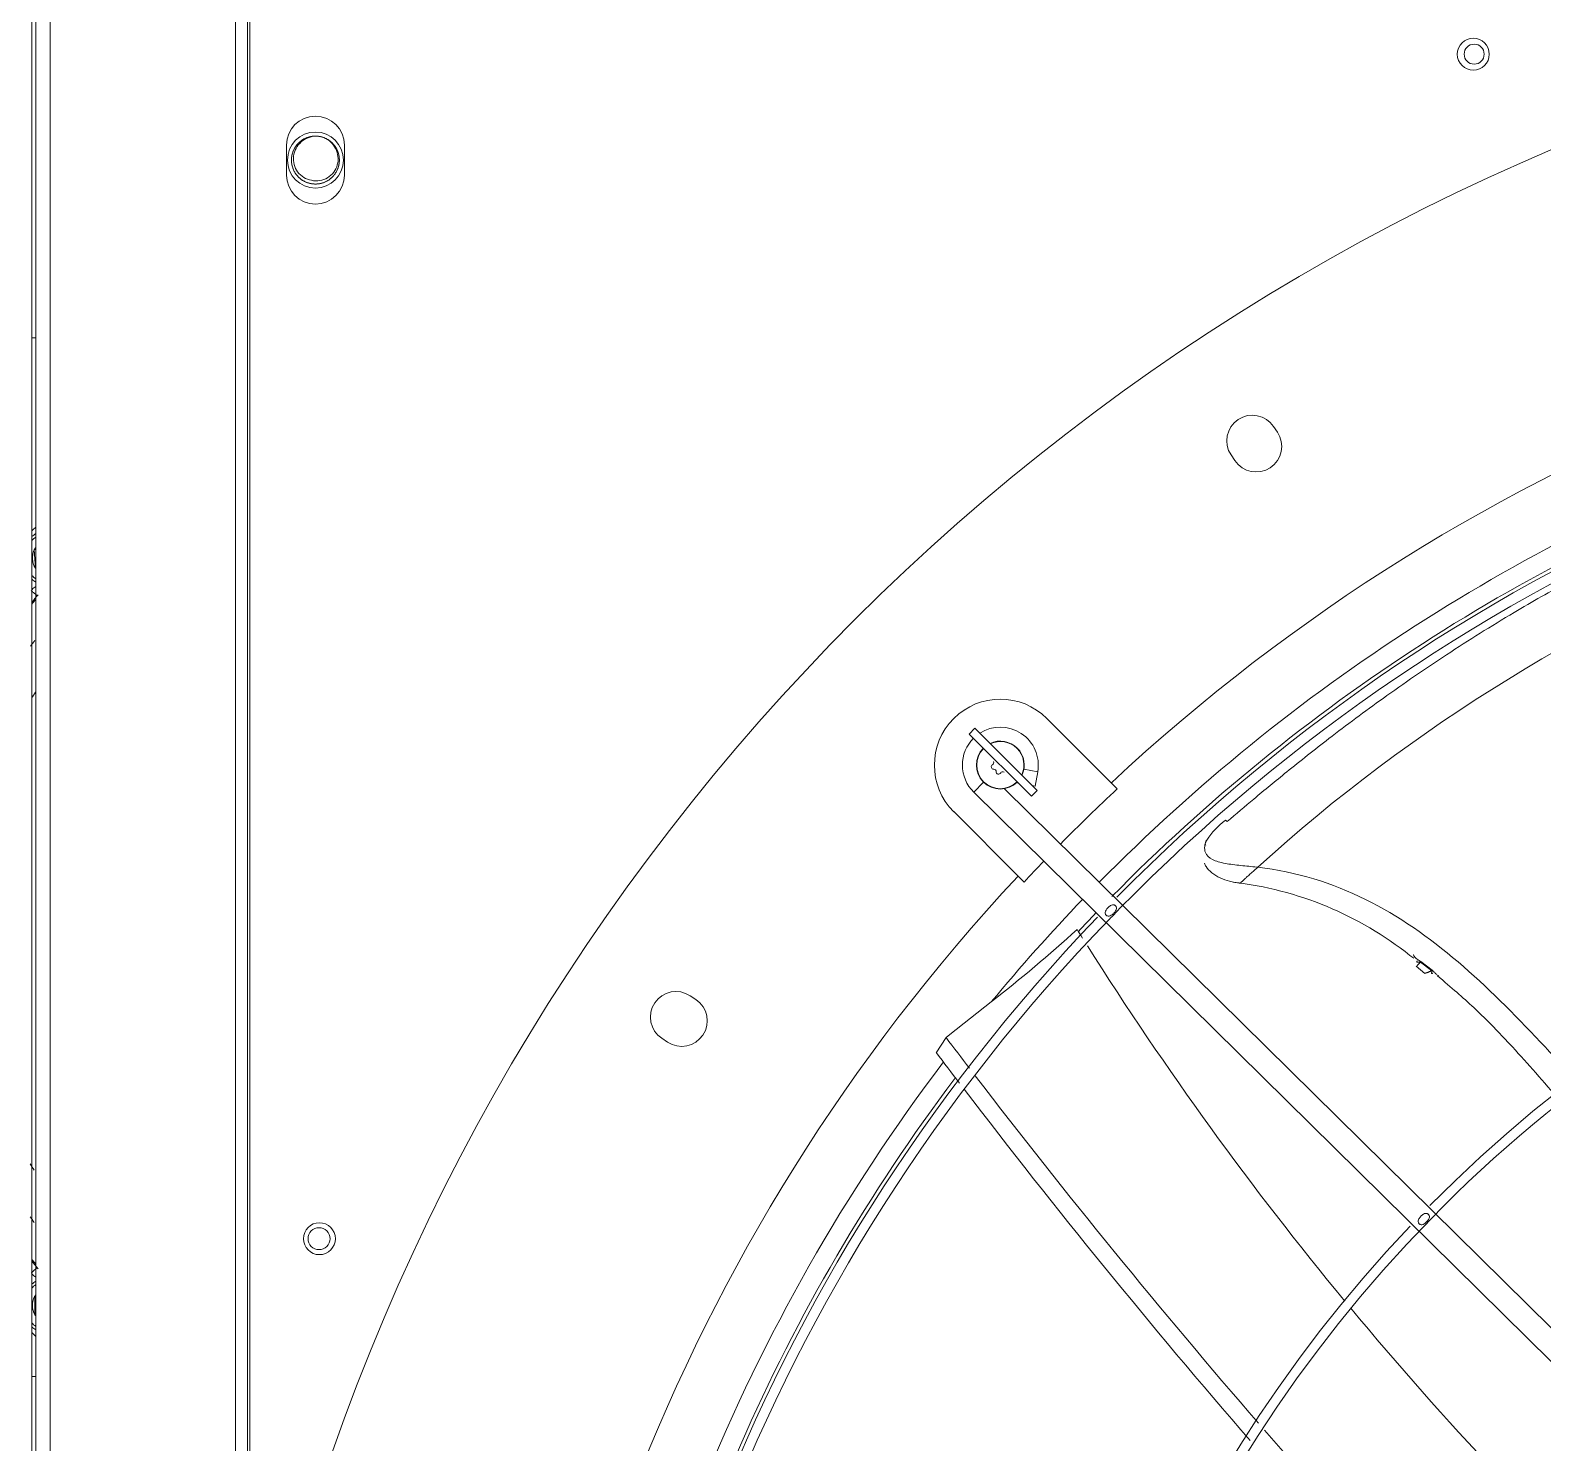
# Model space of a CAD drawing. Header units: millimetres. Extents: x 113490 to 142599, y -20467 to 115.
# Drawn here: x 125935.9 to 126314.5, y -11176.1 to -10822.5 of the extents above; entities that cross this region are included whole.
import ezdxf

# ---------------------------------------------------------------- set-up
doc = ezdxf.new("R2010")
doc.units = ezdxf.units.MM
doc.layers.add('DV3_0', color=7, linetype='Continuous')

msp = doc.modelspace()

# ---------------------------------------------------------------- linework, layer by layer
at = {"layer": 'DV3_0', "color": 7, "linetype": 'Continuous', "lineweight": 15}
for p, q in [((125936.24, -11906.49), (125936.24, -9742.49)), ((125937.24, -11906.49), (125937.24, -9742.49)), ((125987.24, -11847.85), (125987.24, -9857.26)), ((125990.24, -11847.85), (125990.24, -9857.26)), ((125999.99, -10851.24), (125999.99, -10858.74)), ((126014.49, -10858.74), (126014.49, -10851.24)), ((125936.24, -10899.48), (125937.24, -10899.48)), ((126248.02, -10923.11), (126247.08, -10921.7)), ((126236.44, -10928.81), (126237.38, -10930.23)), ((125937.23, -10952.32), (125936.86, -10952.57)), ((125936.86, -10952.57), (125937.16, -10957.14)), ((126172.32, -10997.24), (126170.91, -10998.66)), ((126172.32, -10997.24), (126187.88, -11012.8)), ((126206.46, -11010.88), (126190.35, -10994.77)), ((126186.46, -11014.22), (126170.91, -10998.66)), ((126187.4, -11011.7), (126188.04, -11008.09)), ((126518, -11345.95), (126179.7, -11012.35)), ((126182.72, -11010.88), (126183.21, -11010.96)), ((126186.46, -11014.22), (126187.88, -11012.8)), ((126186.64, -11011.57), (126187.4, -11011.7)), ((126207.96, -11012.37), (126206.46, -11010.88)), ((126172.01, -11013.2), (126514.44, -11350.87)), ((126167.02, -11018.1), (126183.13, -11034.22)), ((126183.13, -11034.22), (126184.62, -11035.71)), ((126281.18, -11054.09), (126282.19, -11054.77)), ((126282.8, -11056.75), (126284.97, -11058.61)), ((126283.95, -11055.64), (126283.85, -11055.74)), ((126286.74, -11057.77), (126283.95, -11055.64)), ((126288.13, -11059.16), (126289.43, -11060.31)), ((126102.47, -11065.13), (126101.06, -11064.19)), ((126176.39, -11065.73), (126166.04, -11073.89)), ((126093.95, -11074.83), (126095.36, -11075.78)), ((126165.11, -11074.65), (126162.66, -11078.43)), ((126166.04, -11073.89), (126165.11, -11074.65)), ((125936.97, -11139.5), (125937.04, -11144.08)), ((125937.24, -11159.48), (125936.24, -11159.48))]:
    msp.add_line(p, q, dxfattribs=at)
at = {"layer": 'DV3_0', "color": 7, "linetype": 'Continuous', "lineweight": 20}
for p, q in [((125940.84, -11903.49), (125940.84, -9745.49)), ((125990.84, -11862.07), (125990.84, -9845.59)), ((126184.59, -11007.48), (126188.04, -11008.09)), ((126174.47, -11010.71), (126172.01, -11013.2)), ((126286.64, -11057.89), (126283.85, -11055.74))]:
    msp.add_line(p, q, dxfattribs=at)
at = {"layer": 'DV3_0', "color": 7, "linetype": 'Continuous', "lineweight": 15}
for centre, radius in [((126297.07, -10828.5), 4), ((126297.28, -10828.48), 2.5), ((126007.24, -10854.99), 7), ((126008.24, -11124.99), 4), ((126008.15, -11124.99), 2.75)]:
    msp.add_circle(centre, radius, dxfattribs=at)
for centre, radius, start, end in [((126532.24, -11359.99), 551.5, 105.4775, 164.5225), ((126007.24, -10851.24), 7.25, 0, 180), ((126007.24, -10854.99), 6, 64.8963, 82.5227), ((126007.24, -10858.74), 7.25, 180, 0), ((126532.24, -11359.99), 477.5, 46.9802, 133.0198), ((126532.24, -11359.99), 456, 45.9967, 135.345), ((126532.24, -11359.99), 453.5, 90, 135.5593), ((126241.76, -10925.26), 6.4, 33.75, 213.75), ((126242.7, -10926.67), 6.4, 213.75, 33.75), ((126532.24, -11359.99), 457, 110.247, 135.4462), ((126034.54, -11048.16), 140.46, 133.8444, 134.4127), ((125940.97, -10954.59), 7.14, 121.5048, 131.4949), ((125940.97, -10954.59), 6.43, 125.4951, 137.4062), ((125940.97, -10954.59), 4.58, 153.8424, 213.8424), ((125940.97, -10954.59), 4.58, 144.5485, 153.8424), ((125940.97, -10954.59), 6.43, 222.5938, 234.5049), ((125940.97, -10954.59), 7.14, 228.5051, 238.4952), ((125940.97, -10954.59), 4.58, 213.8424, 215.4515), ((126034.54, -11048.16), 128.3, 138.8932, 140.0128), ((126034.54, -11048.16), 121.78, 143.2226, 144.0729), ((126178.68, -11006.44), 16.5, 45, 225), ((126178.68, -11006.44), 9.5, 350, 122.8178), ((126178.68, -11006.44), 9.5, 135, 225.4011), ((126178.68, -11006.44), 6, 334.4712, 115.5288), ((126178.68, -11006.44), 5.91, 334.7712, 115.2288), ((126178.68, -11006.44), 6, 135, 315), ((126178.68, -11006.44), 5.91, 135, 315), ((126176.43, -11005.83), 0.6, 298.8788, 31.1212), ((126177.01, -11006.88), 0.6, 118.8618, 271.1382), ((126177.04, -11008.08), 0.6, 358.8788, 91.1212), ((126178.24, -11008.11), 0.6, 178.8617, 331.1383), ((126179.29, -11008.69), 0.6, 58.8788, 151.1212), ((126532.24, -11359.99), 475.39, 133.011, 135.4011), ((126532.24, -11359.99), 346, 46.4603, 135.3186), ((126532.24, -11359.99), 343.5, 90, 135.6595), ((126246.87, -11035.97), 19.7, 127.2844, 146.8694), ((126233.55, -11027.16), 3.73, 148.8324, 198.5323), ((126230.99, -11026.01), 1.01, 129.0108, 207.7636), ((126230.16, -11025.11), 0.229, 329.2787, 337.2497), ((126532.24, -11359.99), 475.39, 136.1242, 136.989), ((126232.36, -11123.82), 92.44, 83.3264, 83.4691), ((126532.24, -11359.99), 477.5, 136.9802, 223.0198), ((126227.35, -11121.56), 86.32, 51.4172, 83.6329), ((126532.24, -11359.99), 457, 136.1594, 136.9627), ((126532.24, -11359.99), 453.5, 135.5593, 135.9166), ((126532.24, -11359.99), 456, 136.2282, 225.3442), ((126532.24, -11359.99), 453.5, 135.9912, 225.5589), ((126532.24, -11359.99), 453.5, 135.9166, 135.9912), ((125924.76, -10745.29), 407.44, 308.1421, 312.0989), ((126937.63, -10585.4), 872.25, 211.99842, 212.16586), ((126937.63, -10585.4), 872.25, 212.31442, 219.53683), ((126282.29, -11054.41), 5.58, 321.387, 322.944), ((126097.5, -11069.51), 6.4, 56.25, 236.25), ((126098.92, -11070.45), 6.4, 236.25, 56.25), ((127696.48, -9914.21), 1921.39, 217.15391, 217.44204), ((127632.25, -9969.73), 1840.9, 217.03202, 217.32877), ((126532.24, -11359.99), 457, 142.9934, 169.7123), ((127696.48, -9914.21), 1921.39, 217.51308, 220.85897), ((127632.25, -9969.73), 1840.9, 217.39011, 220.92007), ((126034.54, -11048.16), 121.78, 215.8774, 216.6861), ((126532.24, -11359.99), 346, 136.506, 225.3203), ((126532.24, -11359.99), 343.5, 135.6595, 225.6229), ((126034.54, -11048.16), 128.3, 219.9872, 221.1068), ((125940.97, -11141.72), 7.14, 121.5048, 131.4949), ((125940.97, -11141.72), 6.43, 125.4951, 137.4062), ((125940.97, -11141.72), 4.58, 150.939, 210.939), ((125940.97, -11141.72), 4.58, 144.5485, 150.939), ((125940.97, -11141.72), 4.58, 210.939, 215.4515), ((126937.63, -10585.4), 872.25, 219.6863, 226.90224), ((125940.97, -11141.72), 6.43, 222.5938, 234.5049), ((125940.97, -11141.72), 7.14, 228.5051, 238.4952), ((126034.54, -11048.16), 140.46, 225.5873, 226.1556), ((127696.48, -9914.21), 1921.39, 220.9289, 224.29797)]:
    msp.add_arc(centre, radius, start, end, dxfattribs=at)
at = {"layer": 'DV3_0', "color": 7, "linetype": 'Continuous', "lineweight": 20}
for centre, radius, start, end in [((126532.24, -11359.99), 461.75, 110.0855, 135.4011), ((126525.75, -11343.28), 420.46, 110.8294, 132.2399), ((125939.4, -10965.14), 4.06, 122.122, 138.8983), ((126034.54, -11048.16), 128.02, 139.4647, 140.1583), ((126035.1, -11048.3), 114.91, 148.4757, 149.3544), ((126532.24, -11359.99), 461.75, 136.1456, 140.4114), ((126532.24, -11359.99), 461.75, 142.7915, 173.1384), ((126035.1, -11048.3), 114.91, 210.2817, 211.2133), ((126034.54, -11048.16), 128.02, 219.8417, 220.5353), ((125939.4, -11131.17), 4.06, 221.1072, 237.8789)]:
    msp.add_arc(centre, radius, start, end, dxfattribs=at)
at = {"layer": 'DV3_0', "color": 7, "linetype": 'Continuous', "lineweight": 15}
msp.add_rational_spline([(126012.78, -10852.69), (126011.45, -10849.49), (126008.02, -10849.04), (126004.58, -10848.59), (126002.48, -10851.34), (126000.37, -10854.09), (126001.7, -10857.29), (126003.02, -10860.49), (126006.46, -10860.94), (126009.89, -10861.39), (126012, -10858.64), (126014.11, -10855.89), (126012.78, -10852.69), (126011.45, -10849.49), (126008.02, -10849.04), (126004.58, -10848.59), (126002.48, -10851.34), (126000.37, -10854.09), (126001.7, -10857.29), (126003.02, -10860.49), (126006.46, -10860.94), (126009.89, -10861.39), (126012, -10858.64), (126014.11, -10855.89), (126012.78, -10852.69), (126011.89, -10850.54), (126009.78, -10849.56)], [1, 0.866025403784, 1, 0.866025403784, 1, 0.866025403784, 1, 0.866025403784, 1, 0.866025403784, 1, 0.866025403784, 1, 0.866025403784, 1, 0.866025403784, 1, 0.866025403784, 1, 0.866025403784, 1, 0.866025403784, 1, 0.866025403784, 1, 0.90591222949, 0.943976505854], degree=2, knots=[0.94372108, 0.94372108, 0.94372108, 0.9481517, 0.9481517, 0.95258231, 0.95258231, 0.95701293, 0.95701293, 0.96144354, 0.96144354, 0.96587416, 0.96587416, 0.97030477, 0.97030477, 0.97473539, 0.97473539, 0.979166, 0.979166, 0.98359662, 0.98359662, 0.98802723, 0.98802723, 0.99245785, 0.99245785, 0.99688846, 0.99688846, 1, 1, 1], dxfattribs=at)
for points, knots in [([(126005.78, -10859.91), (126004.41, -10859.59), (126003.22, -10858.71), (126001.79, -10856.34), (126001.56, -10854.87), (126002.14, -10852.17), (126002.96, -10850.94), (126005.21, -10849.31), (126006.63, -10848.92), (126008.02, -10849.04)], [0, 0, 0, 0, 0.25, 0.25, 0.5, 0.5, 0.75, 0.75, 1, 1, 1, 1]), ([(126009.78, -10849.56), (126011.02, -10850.21), (126011.99, -10851.3), (126013.03, -10853.89), (126013.05, -10855.36), (126012.07, -10857.97), (126011.08, -10859.08), (126008.59, -10860.28), (126007.1, -10860.39), (126005.78, -10859.91)], [0, 0, 0, 0, 0.25, 0.25, 0.5, 0.5, 0.75, 0.75, 1, 1, 1, 1]), ([(126374.78, -10936.09), (126373.08, -10936.72), (126368.94, -10938.29), (126360.09, -10941.8), (126350.51, -10945.84), (126339.93, -10950.71), (126330.76, -10955.23), (126319.69, -10961.07), (126306.07, -10968.83), (126290.47, -10978.59), (126275.01, -10989.22), (126261.71, -10999.12), (126250.99, -11007.61), (126242.56, -11014.53), (126237.69, -11018.69), (126235.48, -11020.58)], [0.2372655, 0.2372655, 0.2372655, 0.2372655, 0.2629324, 0.3003611, 0.375216, 0.4179257, 0.4668403, 0.518544, 0.5907456, 0.6811722, 0.7688048, 0.8461038, 0.908484, 0.9586231, 1, 1, 1, 1]), ([(126182.96, -11010.71), (126183, -11010.75), (126183.08, -11010.83), (126183.17, -11010.92), (126183.21, -11010.96)], [0.94733907, 0.94733907, 0.94733907, 0.94733907, 0.97250001, 1, 1, 1, 1]), ([(126230.01, -11028.34), (126230.31, -11029.06), (126230.93, -11029.62), (126232.64, -11030.5), (126233.74, -11030.81), (126236.19, -11031.27), (126237.54, -11031.43), (126240.25, -11031.71), (126241.62, -11031.83), (126242.87, -11031.98)], [0, 0, 0, 0, 0.25, 0.25, 0.5, 0.5, 0.75, 0.75, 1, 1, 1, 1]), ([(126229.76, -11030.98), (126229.9, -11031.31), (126230.25, -11032.13), (126231.59, -11033.43), (126234.32, -11035.19), (126236.84, -11035.71), (126238.79, -11036.07)], [0, 0, 0, 0, 0.112555, 0.329721, 0.555034, 1, 1, 1, 1]), ([(126238.71, -11036.05), (126238.71, -11036.04), (126238.77, -11035.98), (126238.97, -11035.78), (126239.35, -11035.43), (126239.76, -11035.05), (126240.31, -11034.53), (126241.01, -11033.9), (126241.9, -11033.09), (126242.66, -11032.4), (126243.1, -11032)], [0.4374993, 0.4374993, 0.4374993, 0.4374993, 0.4998211, 0.6248762, 0.6874038, 0.7499314, 0.812459, 0.8749866, 0.9375141, 0.9999949, 0.9999949, 0.9999949, 0.9999949]), ([(126322.91, -11085.59), (126319.95, -11082.28), (126316.94, -11079.01), (126307.29, -11068.77), (126300.49, -11061.88), (126286.03, -11049.58), (126278.36, -11044.17), (126261.77, -11035.95), (126252.85, -11033.12), (126243.1, -11032)], [0.5671555, 0.5671555, 0.5671555, 0.5671555, 0.625, 0.625, 0.75, 0.75, 0.875, 0.875, 1, 1, 1, 1]), ([(126205.18, -11044.03), (126205.14, -11043.98), (126205.06, -11043.89), (126204.95, -11043.65), (126204.91, -11043.25), (126205.09, -11042.82), (126205.35, -11042.43), (126205.63, -11042.12), (126205.93, -11041.84), (126206.31, -11041.57), (126206.73, -11041.39), (126207.12, -11041.42), (126207.36, -11041.53), (126207.45, -11041.61), (126207.5, -11041.65)], [0, 0, 0, 0, 0.040441, 0.08184, 0.180502, 0.319168, 0.407275, 0.502441, 0.597059, 0.684342, 0.821198, 0.918588, 0.959713, 1, 1, 1, 1]), ([(126207.5, -11041.65), (126207.54, -11041.69), (126207.62, -11041.78), (126207.73, -11042.02), (126207.77, -11042.42), (126207.59, -11042.85), (126207.33, -11043.24), (126207.05, -11043.55), (126206.75, -11043.83), (126206.37, -11044.1), (126205.95, -11044.28), (126205.56, -11044.26), (126205.32, -11044.14), (126205.23, -11044.07), (126205.18, -11044.03)], [0, 0, 0, 0, 0.040419, 0.081737, 0.180004, 0.318741, 0.407079, 0.502384, 0.597672, 0.685216, 0.821732, 0.918627, 0.959704, 1, 1, 1, 1]), ([(126283.95, -11055.63), (126283.89, -11055.59), (126283.74, -11055.49), (126283.42, -11055.28), (126283.02, -11055.02), (126282.52, -11054.62), (126282.18, -11054.25), (126282.05, -11053.95), (126282.03, -11053.9)], [0, 0, 0, 0, 0.0427487, 0.1089556, 0.23488, 0.3499859, 0.5247423, 0.5619881, 0.5619881, 0.5619881, 0.5619881]), ([(126283.85, -11055.74), (126283.83, -11055.74), (126283.8, -11055.72), (126283.74, -11055.73), (126283.67, -11055.73), (126283.58, -11055.75), (126283.47, -11055.77), (126283.3, -11055.79), (126283.13, -11055.8), (126282.96, -11055.75), (126282.85, -11055.62), (126282.99, -11055.48), (126283.06, -11055.41)], [0, 0, 0, 0, 0.012044, 0.035772, 0.072016, 0.120628, 0.180709, 0.274151, 0.441021, 0.561352, 0.790208, 1, 1, 1, 1]), ([(126283.85, -11055.74), (126283.8, -11055.79), (126283.72, -11055.87), (126283.61, -11055.99), (126283.5, -11056.1), (126283.4, -11056.2), (126283.31, -11056.3), (126283.23, -11056.39), (126283.16, -11056.47), (126283.1, -11056.55), (126283.05, -11056.61), (126283, -11056.67), (126282.97, -11056.72), (126282.94, -11056.76), (126282.93, -11056.8), (126282.92, -11056.82), (126282.92, -11056.84), (126282.93, -11056.85), (126282.93, -11056.85)], [0, 0, 0, 0, 0.031475, 0.0625958, 0.0933628, 0.1237773, 0.1538417, 0.1835592, 0.2129345, 0.2419735, 0.2706833, 0.2990728, 0.3271542, 0.3549404, 0.3824438, 0.4096765, 0.4366503, 0.4569653, 0.4569653, 0.4569653, 0.4569653]), ([(126286.64, -11057.89), (126286.58, -11057.92), (126286.46, -11057.98), (126286.28, -11058.07), (126286.1, -11058.15), (126285.94, -11058.23), (126285.78, -11058.29), (126285.62, -11058.35), (126285.48, -11058.4), (126285.34, -11058.45), (126285.22, -11058.48), (126285.11, -11058.5), (126285.01, -11058.51), (126284.92, -11058.5), (126284.85, -11058.48), (126284.79, -11058.45), (126284.76, -11058.42), (126284.75, -11058.4)], [0, 0, 0, 0, 0.0314072, 0.063257, 0.0955249, 0.1281906, 0.1612384, 0.1946578, 0.2284443, 0.2625995, 0.2971318, 0.332057, 0.3673985, 0.4031877, 0.4394642, 0.4762758, 0.5136785, 0.5136785, 0.5136785, 0.5136785]), ([(126286.88, -11058.46), (126286.84, -11058.51), (126286.78, -11058.59), (126286.66, -11058.67), (126286.6, -11058.64), (126286.6, -11058.5), (126286.63, -11058.33), (126286.68, -11058.16), (126286.71, -11058.02), (126286.71, -11057.95), (126286.67, -11057.9), (126286.65, -11057.89), (126286.64, -11057.89)], [0, 0, 0, 0, 0.127334, 0.220789, 0.468502, 0.604215, 0.74663, 0.891503, 0.957481, 0.981971, 0.990853, 1, 1, 1, 1]), ([(126288.34, -11059.17), (126288.31, -11059.15), (126288.09, -11059), (126287.8, -11058.78), (126287.5, -11058.49), (126287.29, -11058.29), (126287.13, -11058.12), (126287, -11058), (126286.93, -11057.93), (126286.87, -11057.87), (126286.8, -11057.82), (126286.76, -11057.78), (126286.74, -11057.77)], [0.5191591, 0.5191591, 0.5191591, 0.5191591, 0.547116, 0.7031734, 0.7666651, 0.8325747, 0.9044541, 0.9248486, 0.9445756, 0.9640051, 0.9827141, 1, 1, 1, 1]), ([(126289.43, -11060.31), (126292.7, -11063.12), (126298.11, -11067.77), (126305.58, -11075.57), (126312.1, -11082.72), (126315.97, -11087.24), (126317.92, -11089.59)], [0, 0, 0, 0, 0.0665262, 0.1303545, 0.1795293, 0.2312581, 0.2312581, 0.2312581, 0.2312581]), ([(126283.51, -11121.27), (126283.47, -11121.22), (126283.39, -11121.13), (126283.28, -11120.89), (126283.24, -11120.49), (126283.42, -11120.06), (126283.68, -11119.67), (126283.95, -11119.36), (126284.26, -11119.08), (126284.63, -11118.81), (126285.05, -11118.62), (126285.45, -11118.65), (126285.69, -11118.77), (126285.78, -11118.85), (126285.82, -11118.88)], [0, 0, 0, 0, 0.040471, 0.081926, 0.180876, 0.319892, 0.408079, 0.503208, 0.597701, 0.68481, 0.821378, 0.918632, 0.959731, 1, 1, 1, 1]), ([(126285.82, -11118.88), (126285.86, -11118.93), (126285.94, -11119.02), (126286.06, -11119.26), (126286.1, -11119.66), (126285.92, -11120.09), (126285.65, -11120.48), (126285.38, -11120.79), (126285.07, -11121.07), (126284.7, -11121.34), (126284.28, -11121.52), (126283.89, -11121.5), (126283.65, -11121.39), (126283.56, -11121.31), (126283.51, -11121.27)], [0, 0, 0, 0, 0.040443, 0.081793, 0.180216, 0.319289, 0.407802, 0.503208, 0.598506, 0.68594, 0.822069, 0.918689, 0.959722, 1, 1, 1, 1]), ([(125937.63, -11132.23), (125937.63, -11132.23), (125937.59, -11132.27), (125937.44, -11132.4), (125937.32, -11132.5), (125937.04, -11132.75), (125936.87, -11132.89), (125936.5, -11133.22), (125936.3, -11133.39), (125936.1, -11133.57)], [0, 0, 0, 0, 0.25, 0.25, 0.5, 0.5, 0.75, 0.75, 1, 1, 1, 1])]:
    msp.add_open_spline(points, degree=3, knots=knots, dxfattribs=at)
at = {"layer": 'DV3_0', "color": 7, "linetype": 'Continuous', "lineweight": 20}
for points, knots in [([(125936.1, -10962.75), (125936.3, -10962.92), (125936.5, -10963.1), (125936.87, -10963.42), (125937.04, -10963.57), (125937.32, -10963.81), (125937.44, -10963.91), (125937.59, -10964.05), (125937.63, -10964.08), (125937.63, -10964.08)], [0, 0, 0, 0, 0.25, 0.25, 0.5, 0.5, 0.75, 0.75, 1, 1, 1, 1]), ([(126234.94, -11020.29), (126234.97, -11020.24), (126235.05, -11020.23), (126235.26, -11020.34), (126235.39, -11020.45), (126235.48, -11020.58)], [0, 0, 0, 0, 0.5, 0.5, 1, 1, 1, 1])]:
    msp.add_open_spline(points, degree=3, knots=knots, dxfattribs=at)

doc.saveas('drawing.dxf')
